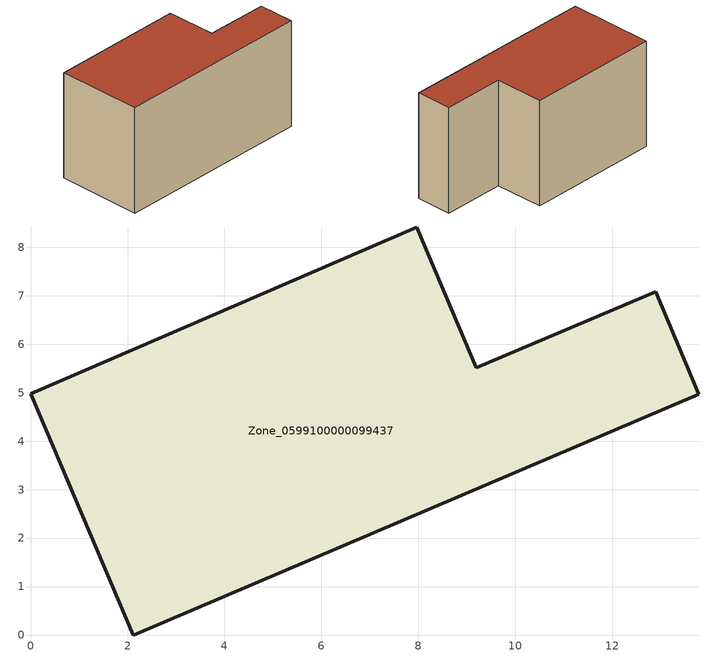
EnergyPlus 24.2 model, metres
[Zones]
Zone_0599100000099437
 floor ground (C_G): 2.12,0 0,4.98 7.97,8.42 9.2,5.52 12.9,7.08 13.79,4.97 z0
 wall outside (C_F): 2.12,0 13.79,4.97 12.9,7.08 9.2,5.52 7.97,8.42 0,4.98 2.12,0 z0:6.87
 roof outside (C_R): 0,4.98 2.12,0 13.79,4.97 12.9,7.08 9.2,5.52 7.97,8.42 z6.87
[BUILDING]
Pand.0599100000099437: North Axis=0; Terrain=City; Loads Convergence Tolerance Value=0.04; Temperature Convergence Tolerance Value=0.4; Solar Distribution=FullExterior; Maximum Number of Warmup Days=25; Minimum Number of Warmup Days=1
[Site:Location]
Rotterdam.The.Hague.AP_ZH_NLD Design_Conditions: Latitude=51.96; Longitude=4.45; Time Zone=1; Elevation=-4.5
[SITE:GROUNDTEMPERATURE:BUILDINGSURFACE]
18, 18, 18, 18, 18, 18, 18, 18, 18, 18, 18, 18
[MATERIAL] Thermal Absorptance=0.9; Solar Absorptance=0.7; Visible Absorptance=0.7
Name | Roughness | Thickness | Conductivity | Density | Specific Heat
G.TI.1975-1991 | MediumSmooth | 0.15 | 0.288461 | 540 | 1210
F.TI.1975-1991 | Rough | 0.3 | 0.230769 | 1920 | 840
R.TI.1975-1991 | MediumRough | 0.2 | 0.153846 | 1500 | 1000
[CONSTRUCTION]
C_G: G.TI.1975-1991
C_F: F.TI.1975-1991
C_R: R.TI.1975-1991
[ZONE]
Zone_0599100000099437: Type=1; Multiplier=1; Ceiling Height=Autocalculate; Volume=Autocalculate; Floor Area=autocalculate; Part of Total Floor Area=Yes
[ZONEINFILTRATION:DESIGNFLOWRATE]
Infil_Zone_0599100000099437: Zone or ZoneList or Space or SpaceList=Zone_0599100000099437; Schedule=AlwaysOn; Design Flow Rate Calculation Method=Flow/Area; Flow Rate per Floor Area=0.003; Constant Term Coefficient=1; Temperature Term Coefficient=0; Velocity Term Coefficient=0; Velocity Squared Term Coefficient=0
[HVACTEMPLATE:ZONE:IDEALLOADSAIRSYSTEM]
Zone_0599100000099437: Maximum Heating Supply Air Temperature=50; Minimum Cooling Supply Air Temperature=13; Maximum Heating Supply Air Humidity Ratio=0.0156; Minimum Cooling Supply Air Humidity Ratio=0.0077; Heating Limit=NoLimit; Cooling Limit=NoLimit; Dehumidification Control Type=ConstantSensibleHeatRatio; Cooling Sensible Heat Ratio=0.7; Dehumidification Setpoint=60; Humidification Control Type=None; Humidification Setpoint=30; Outdoor Air Method=None; Outdoor Air Flow Rate per Person=0.00944; Outdoor Air Flow Rate per Zone Floor Area=0; Outdoor Air Flow Rate per Zone=0; Demand Controlled Ventilation Type=None; Outdoor Air Economizer Type=NoEconomizer; Heat Recovery Type=None; Sensible Heat Recovery Effectiveness=0.7; Latent Heat Recovery Effectiveness=0.65
[ZONECONTROL:THERMOSTAT]
ThermostatControl_Zone_0599100000099437: Zone or ZoneList=Zone_0599100000099437; Control Type Schedule=DualSetpointControlType; Control 1=Thermostat_Zone_0599100000099437; Temperature Difference Between Cutout And Setpoint=0
[THERMOSTATSETPOINT:DUALSETPOINT]
Thermostat_Zone_0599100000099437: Heating Setpoint Temperature Schedule=HeatingSetpoint_Zone_0599100000099437; Cooling Setpoint Temperature Schedule=CoolingSetpoint_Zone_0599100000099437
[SCHEDULE:COMPACT]
HeatingSetpoint_Zone_0599100000099437: Through: 12/31, For: AllDays, Until: 24:00, 21
CoolingSetpoint_Zone_0599100000099437: Through: 12/31, For: AllDays, Until: 24:00, 24
DualSetpointControlType: Through: 12/31, For: AllDays, Until: 24:00, 4
AlwaysOn: Through: 12/31, For: AllDays, Until: 24:00, 1
